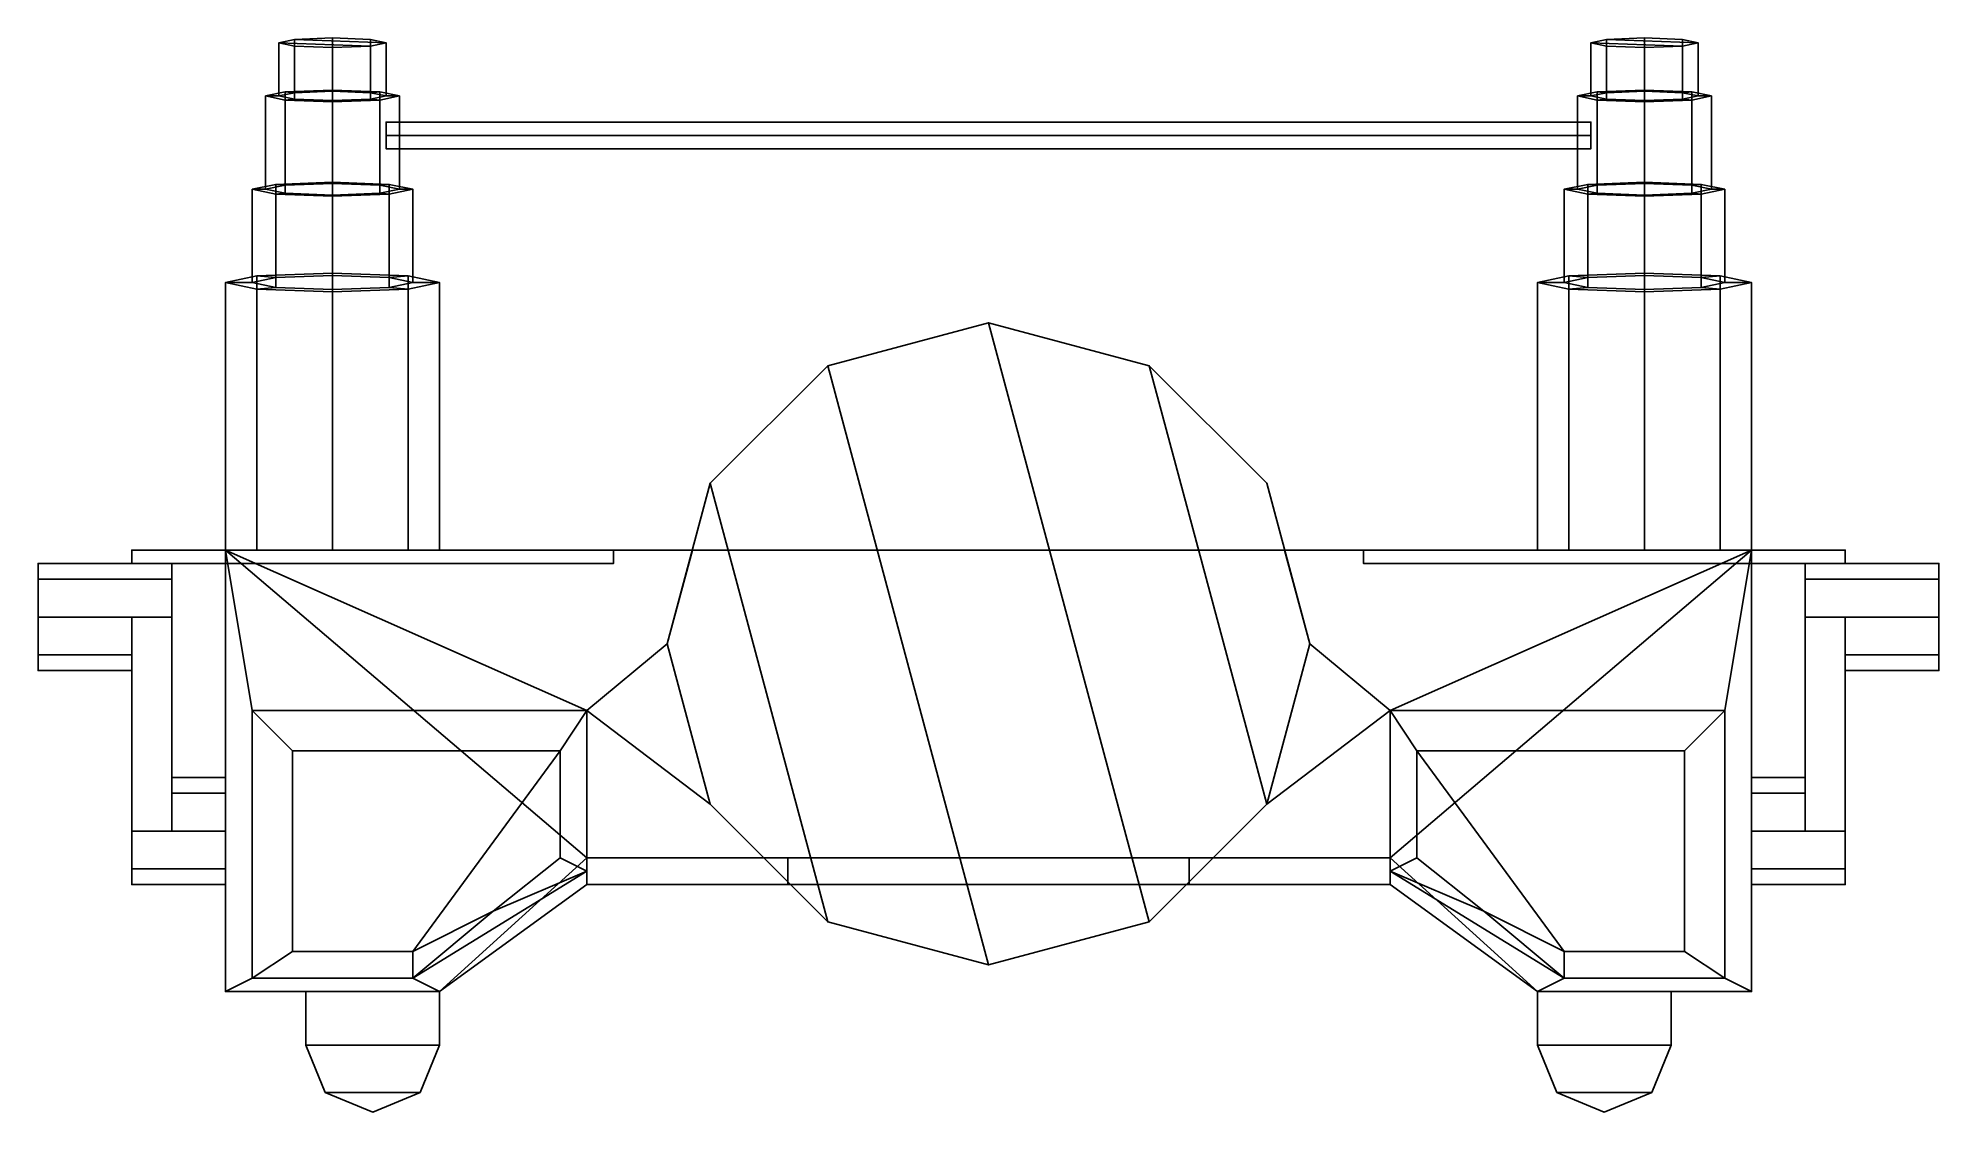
# Model space of a CAD drawing. Extents: x -0.71 to 0.71, y -0.38 to 0.42.
import ezdxf

# ---------------------------------------------------------------- set-up
doc = ezdxf.new("R2010")
doc.units = 0
doc.layers.get('0').update_dxf_attribs({"linetype": 'CONTINUOUS'})

msp = doc.modelspace()

# ---------------------------------------------------------------- linework, layer by layer
for points in [[(-0.53, 0.4193, 0.4257), (-0.5183, 0.4218, 0.3975), (-0.5183, 0.3819, 0.394), (-0.53, 0.3795, 0.4222)], [(-0.45, 0.4193, 0.4257), (-0.5183, 0.4218, 0.3975), (-0.53, 0.4193, 0.4257), (-0.4617, 0.4168, 0.4539)], [(-0.5183, 0.4168, 0.4539), (-0.53, 0.4193, 0.4257), (-0.53, 0.3795, 0.4222), (-0.5183, 0.377, 0.4504)], [(-0.4617, 0.4168, 0.4539), (-0.53, 0.4193, 0.4257), (-0.5183, 0.4168, 0.4539), (-0.49, 0.4158, 0.4655)], [(-0.5183, 0.4218, 0.3975), (-0.49, 0.4228, 0.3858), (-0.49, 0.383, 0.3824), (-0.5183, 0.3819, 0.394)], [(-0.4617, 0.4218, 0.3975), (-0.49, 0.4228, 0.3858), (-0.5183, 0.4218, 0.3975), (-0.45, 0.4193, 0.4257)], [(-0.49, 0.4158, 0.4655), (-0.5183, 0.4168, 0.4539), (-0.5183, 0.377, 0.4504), (-0.49, 0.376, 0.462)], [(-0.49, 0.4228, 0.3858), (-0.4617, 0.4218, 0.3975), (-0.4617, 0.3819, 0.394), (-0.49, 0.383, 0.3824)], [(-0.4617, 0.4168, 0.4539), (-0.49, 0.4158, 0.4655), (-0.49, 0.376, 0.462), (-0.4617, 0.377, 0.4504)], [(-0.4617, 0.4218, 0.3975), (-0.45, 0.4193, 0.4257), (-0.45, 0.3795, 0.4222), (-0.4617, 0.3819, 0.394)], [(-0.45, 0.4193, 0.4257), (-0.4617, 0.4168, 0.4539), (-0.4617, 0.377, 0.4504), (-0.45, 0.3795, 0.4222)], [(0.45, 0.4193, 0.4257), (0.4617, 0.4218, 0.3975), (0.4617, 0.3819, 0.394), (0.45, 0.3795, 0.4222)], [(0.53, 0.4193, 0.4257), (0.4617, 0.4218, 0.3975), (0.45, 0.4193, 0.4257), (0.5183, 0.4168, 0.4539)], [(0.4617, 0.4168, 0.4539), (0.45, 0.4193, 0.4257), (0.45, 0.3795, 0.4222), (0.4617, 0.377, 0.4504)], [(0.5183, 0.4168, 0.4539), (0.45, 0.4193, 0.4257), (0.4617, 0.4168, 0.4539), (0.49, 0.4158, 0.4655)], [(0.5183, 0.4218, 0.3975), (0.49, 0.4228, 0.3858), (0.4617, 0.4218, 0.3975), (0.53, 0.4193, 0.4257)], [(0.4617, 0.4218, 0.3975), (0.49, 0.4228, 0.3858), (0.49, 0.383, 0.3824), (0.4617, 0.3819, 0.394)], [(0.49, 0.4158, 0.4655), (0.4617, 0.4168, 0.4539), (0.4617, 0.377, 0.4504), (0.49, 0.376, 0.462)], [(0.49, 0.4228, 0.3858), (0.5183, 0.4218, 0.3975), (0.5183, 0.3819, 0.394), (0.49, 0.383, 0.3824)], [(0.5183, 0.4168, 0.4539), (0.49, 0.4158, 0.4655), (0.49, 0.376, 0.462), (0.5183, 0.377, 0.4504)], [(0.5183, 0.4218, 0.3975), (0.53, 0.4193, 0.4257), (0.53, 0.3795, 0.4222), (0.5183, 0.3819, 0.394)], [(0.53, 0.4193, 0.4257), (0.5183, 0.4168, 0.4539), (0.5183, 0.377, 0.4504), (0.53, 0.3795, 0.4222)], [(-0.5254, 0.3825, 0.387), (-0.49, 0.3838, 0.3724), (-0.49, 0.3141, 0.3663), (-0.5254, 0.3128, 0.3809)], [(-0.5183, 0.3819, 0.394), (-0.49, 0.383, 0.3824), (-0.49, 0.3838, 0.3724), (-0.5254, 0.3825, 0.387)], [(-0.49, 0.3838, 0.3724), (-0.4546, 0.3825, 0.387), (-0.4546, 0.3128, 0.3809), (-0.49, 0.3141, 0.3663)], [(-0.49, 0.383, 0.3824), (-0.4617, 0.3819, 0.394), (-0.4546, 0.3825, 0.387), (-0.49, 0.3838, 0.3724)], [(0.4546, 0.3825, 0.387), (0.49, 0.3838, 0.3724), (0.49, 0.3141, 0.3663), (0.4546, 0.3128, 0.3809)], [(0.4617, 0.3819, 0.394), (0.49, 0.383, 0.3824), (0.49, 0.3838, 0.3724), (0.4546, 0.3825, 0.387)], [(0.49, 0.3838, 0.3724), (0.5254, 0.3825, 0.387), (0.5254, 0.3128, 0.3809), (0.49, 0.3141, 0.3663)], [(0.49, 0.383, 0.3824), (0.5183, 0.3819, 0.394), (0.5254, 0.3825, 0.387), (0.49, 0.3838, 0.3724)], [(-0.54, 0.3795, 0.4222), (-0.5254, 0.3825, 0.387), (-0.5254, 0.3128, 0.3809), (-0.54, 0.3097, 0.4161)], [(-0.53, 0.3795, 0.4222), (-0.5183, 0.3819, 0.394), (-0.5254, 0.3825, 0.387), (-0.54, 0.3795, 0.4222)], [(-0.5254, 0.3764, 0.4574), (-0.54, 0.3795, 0.4222), (-0.54, 0.3097, 0.4161), (-0.5254, 0.3067, 0.4513)], [(-0.5183, 0.377, 0.4504), (-0.53, 0.3795, 0.4222), (-0.54, 0.3795, 0.4222), (-0.5254, 0.3764, 0.4574)], [(-0.49, 0.376, 0.462), (-0.5183, 0.377, 0.4504), (-0.5254, 0.3764, 0.4574), (-0.49, 0.3751, 0.472)], [(-0.49, 0.3751, 0.472), (-0.5254, 0.3764, 0.4574), (-0.5254, 0.3067, 0.4513), (-0.49, 0.3054, 0.4659)], [(-0.4617, 0.377, 0.4504), (-0.49, 0.376, 0.462), (-0.49, 0.3751, 0.472), (-0.4546, 0.3764, 0.4574)], [(-0.4546, 0.3764, 0.4574), (-0.49, 0.3751, 0.472), (-0.49, 0.3054, 0.4659), (-0.4546, 0.3067, 0.4513)], [(-0.4617, 0.3819, 0.394), (-0.45, 0.3795, 0.4222), (-0.44, 0.3795, 0.4222), (-0.4546, 0.3825, 0.387)], [(-0.45, 0.3795, 0.4222), (-0.4617, 0.377, 0.4504), (-0.4546, 0.3764, 0.4574), (-0.44, 0.3795, 0.4222)], [(-0.4546, 0.3825, 0.387), (-0.44, 0.3795, 0.4222), (-0.44, 0.3097, 0.4161), (-0.4546, 0.3128, 0.3809)], [(-0.44, 0.3795, 0.4222), (-0.4546, 0.3764, 0.4574), (-0.4546, 0.3067, 0.4513), (-0.44, 0.3097, 0.4161)], [(0.44, 0.3795, 0.4222), (0.4546, 0.3825, 0.387), (0.4546, 0.3128, 0.3809), (0.44, 0.3097, 0.4161)], [(0.45, 0.3795, 0.4222), (0.4617, 0.3819, 0.394), (0.4546, 0.3825, 0.387), (0.44, 0.3795, 0.4222)], [(0.4546, 0.3764, 0.4574), (0.44, 0.3795, 0.4222), (0.44, 0.3097, 0.4161), (0.4546, 0.3067, 0.4513)], [(0.4617, 0.377, 0.4504), (0.45, 0.3795, 0.4222), (0.44, 0.3795, 0.4222), (0.4546, 0.3764, 0.4574)], [(0.49, 0.376, 0.462), (0.4617, 0.377, 0.4504), (0.4546, 0.3764, 0.4574), (0.49, 0.3751, 0.472)], [(0.49, 0.3751, 0.472), (0.4546, 0.3764, 0.4574), (0.4546, 0.3067, 0.4513), (0.49, 0.3054, 0.4659)], [(0.5183, 0.377, 0.4504), (0.49, 0.376, 0.462), (0.49, 0.3751, 0.472), (0.5254, 0.3764, 0.4574)], [(0.5254, 0.3764, 0.4574), (0.49, 0.3751, 0.472), (0.49, 0.3054, 0.4659), (0.5254, 0.3067, 0.4513)], [(0.5183, 0.3819, 0.394), (0.53, 0.3795, 0.4222), (0.54, 0.3795, 0.4222), (0.5254, 0.3825, 0.387)], [(0.53, 0.3795, 0.4222), (0.5183, 0.377, 0.4504), (0.5254, 0.3764, 0.4574), (0.54, 0.3795, 0.4222)], [(0.5254, 0.3825, 0.387), (0.54, 0.3795, 0.4222), (0.54, 0.3097, 0.4161), (0.5254, 0.3128, 0.3809)], [(0.54, 0.3795, 0.4222), (0.5254, 0.3764, 0.4574), (0.5254, 0.3067, 0.4513), (0.54, 0.3097, 0.4161)], [(0.45, 0.35, 0.43), (0.45, 0.36, 0.42), (-0.45, 0.36, 0.42), (-0.45, 0.35, 0.43)], [(0.45, 0.36, 0.42), (0.45, 0.35, 0.41), (-0.45, 0.35, 0.41), (-0.45, 0.36, 0.42)], [(0.45, 0.34, 0.42), (0.45, 0.35, 0.43), (-0.45, 0.35, 0.43), (-0.45, 0.34, 0.42)], [(0.45, 0.35, 0.41), (0.45, 0.34, 0.42), (-0.45, 0.34, 0.42), (-0.45, 0.35, 0.41)], [(-0.55, 0.3097, 0.4161), (-0.5324, 0.3134, 0.3738), (-0.5324, 0.2437, 0.3677), (-0.55, 0.24, 0.41)], [(-0.54, 0.3097, 0.4161), (-0.5254, 0.3128, 0.3809), (-0.5324, 0.3134, 0.3738), (-0.55, 0.3097, 0.4161)], [(-0.5324, 0.3134, 0.3738), (-0.49, 0.315, 0.3563), (-0.49, 0.2452, 0.3502), (-0.5324, 0.2437, 0.3677)], [(-0.5254, 0.3128, 0.3809), (-0.49, 0.3141, 0.3663), (-0.49, 0.315, 0.3563), (-0.5324, 0.3134, 0.3738)], [(-0.49, 0.315, 0.3563), (-0.4476, 0.3134, 0.3738), (-0.4476, 0.2437, 0.3677), (-0.49, 0.2452, 0.3502)], [(-0.49, 0.3141, 0.3663), (-0.4546, 0.3128, 0.3809), (-0.4476, 0.3134, 0.3738), (-0.49, 0.315, 0.3563)], [(-0.4546, 0.3128, 0.3809), (-0.44, 0.3097, 0.4161), (-0.43, 0.3097, 0.4161), (-0.4476, 0.3134, 0.3738)], [(-0.4476, 0.3134, 0.3738), (-0.43, 0.3097, 0.4161), (-0.43, 0.24, 0.41), (-0.4476, 0.2437, 0.3677)], [(0.43, 0.3097, 0.4161), (0.4476, 0.3134, 0.3738), (0.4476, 0.2437, 0.3677), (0.43, 0.24, 0.41)], [(0.44, 0.3097, 0.4161), (0.4546, 0.3128, 0.3809), (0.4476, 0.3134, 0.3738), (0.43, 0.3097, 0.4161)], [(0.4476, 0.3134, 0.3738), (0.49, 0.315, 0.3563), (0.49, 0.2452, 0.3502), (0.4476, 0.2437, 0.3677)], [(0.4546, 0.3128, 0.3809), (0.49, 0.3141, 0.3663), (0.49, 0.315, 0.3563), (0.4476, 0.3134, 0.3738)], [(0.49, 0.315, 0.3563), (0.5324, 0.3134, 0.3738), (0.5324, 0.2437, 0.3677), (0.49, 0.2452, 0.3502)], [(0.49, 0.3141, 0.3663), (0.5254, 0.3128, 0.3809), (0.5324, 0.3134, 0.3738), (0.49, 0.315, 0.3563)], [(0.5254, 0.3128, 0.3809), (0.54, 0.3097, 0.4161), (0.55, 0.3097, 0.4161), (0.5324, 0.3134, 0.3738)], [(0.5324, 0.3134, 0.3738), (0.55, 0.3097, 0.4161), (0.55, 0.24, 0.41), (0.5324, 0.2437, 0.3677)], [(-0.5324, 0.306, 0.4584), (-0.55, 0.3097, 0.4161), (-0.55, 0.24, 0.41), (-0.5324, 0.2363, 0.4523)], [(-0.5254, 0.3067, 0.4513), (-0.54, 0.3097, 0.4161), (-0.55, 0.3097, 0.4161), (-0.5324, 0.306, 0.4584)], [(-0.49, 0.3054, 0.4659), (-0.5254, 0.3067, 0.4513), (-0.5324, 0.306, 0.4584), (-0.49, 0.3045, 0.4759)], [(-0.49, 0.3045, 0.4759), (-0.5324, 0.306, 0.4584), (-0.5324, 0.2363, 0.4523), (-0.49, 0.2348, 0.4698)], [(-0.4546, 0.3067, 0.4513), (-0.49, 0.3054, 0.4659), (-0.49, 0.3045, 0.4759), (-0.4476, 0.306, 0.4584)], [(-0.4476, 0.306, 0.4584), (-0.49, 0.3045, 0.4759), (-0.49, 0.2348, 0.4698), (-0.4476, 0.2363, 0.4523)], [(-0.44, 0.3097, 0.4161), (-0.4546, 0.3067, 0.4513), (-0.4476, 0.306, 0.4584), (-0.43, 0.3097, 0.4161)], [(-0.43, 0.3097, 0.4161), (-0.4476, 0.306, 0.4584), (-0.4476, 0.2363, 0.4523), (-0.43, 0.24, 0.41)], [(0.4476, 0.306, 0.4584), (0.43, 0.3097, 0.4161), (0.43, 0.24, 0.41), (0.4476, 0.2363, 0.4523)], [(0.4546, 0.3067, 0.4513), (0.44, 0.3097, 0.4161), (0.43, 0.3097, 0.4161), (0.4476, 0.306, 0.4584)], [(0.49, 0.3054, 0.4659), (0.4546, 0.3067, 0.4513), (0.4476, 0.306, 0.4584), (0.49, 0.3045, 0.4759)], [(0.49, 0.3045, 0.4759), (0.4476, 0.306, 0.4584), (0.4476, 0.2363, 0.4523), (0.49, 0.2348, 0.4698)], [(0.5254, 0.3067, 0.4513), (0.49, 0.3054, 0.4659), (0.49, 0.3045, 0.4759), (0.5324, 0.306, 0.4584)], [(0.5324, 0.306, 0.4584), (0.49, 0.3045, 0.4759), (0.49, 0.2348, 0.4698), (0.5324, 0.2363, 0.4523)], [(0.54, 0.3097, 0.4161), (0.5254, 0.3067, 0.4513), (0.5324, 0.306, 0.4584), (0.55, 0.3097, 0.4161)], [(0.55, 0.3097, 0.4161), (0.5324, 0.306, 0.4584), (0.5324, 0.2363, 0.4523), (0.55, 0.24, 0.41)], [(-0.57, 0.24, 0.41), (-0.5466, 0.2449, 0.3536), (-0.5466, 0.04, 0.3134), (-0.57, 0.04, 0.37)], [(-0.55, 0.24, 0.41), (-0.5324, 0.2437, 0.3677), (-0.5466, 0.2449, 0.3536), (-0.57, 0.24, 0.41)], [(-0.5466, 0.2449, 0.3536), (-0.49, 0.247, 0.3303), (-0.49, 0.04, 0.29), (-0.5466, 0.04, 0.3134)], [(-0.5324, 0.2437, 0.3677), (-0.49, 0.2452, 0.3502), (-0.49, 0.247, 0.3303), (-0.5466, 0.2449, 0.3536)], [(-0.49, 0.247, 0.3303), (-0.4334, 0.2449, 0.3536), (-0.4334, 0.04, 0.3134), (-0.49, 0.04, 0.29)], [(-0.49, 0.2452, 0.3502), (-0.4476, 0.2437, 0.3677), (-0.4334, 0.2449, 0.3536), (-0.49, 0.247, 0.3303)], [(-0.4476, 0.2437, 0.3677), (-0.43, 0.24, 0.41), (-0.41, 0.24, 0.41), (-0.4334, 0.2449, 0.3536)], [(-0.4334, 0.2449, 0.3536), (-0.41, 0.24, 0.41), (-0.41, 0.04, 0.37), (-0.4334, 0.04, 0.3134)], [(0.41, 0.24, 0.41), (0.4334, 0.2449, 0.3536), (0.4334, 0.04, 0.3134), (0.41, 0.04, 0.37)], [(0.43, 0.24, 0.41), (0.4476, 0.2437, 0.3677), (0.4334, 0.2449, 0.3536), (0.41, 0.24, 0.41)], [(0.4334, 0.2449, 0.3536), (0.49, 0.247, 0.3303), (0.49, 0.04, 0.29), (0.4334, 0.04, 0.3134)], [(0.4476, 0.2437, 0.3677), (0.49, 0.2452, 0.3502), (0.49, 0.247, 0.3303), (0.4334, 0.2449, 0.3536)], [(0.49, 0.247, 0.3303), (0.5466, 0.2449, 0.3536), (0.5466, 0.04, 0.3134), (0.49, 0.04, 0.29)], [(0.49, 0.2452, 0.3502), (0.5324, 0.2437, 0.3677), (0.5466, 0.2449, 0.3536), (0.49, 0.247, 0.3303)], [(0.5324, 0.2437, 0.3677), (0.55, 0.24, 0.41), (0.57, 0.24, 0.41), (0.5466, 0.2449, 0.3536)], [(0.5466, 0.2449, 0.3536), (0.57, 0.24, 0.41), (0.57, 0.04, 0.37), (0.5466, 0.04, 0.3134)], [(-0.5466, 0.2351, 0.4664), (-0.57, 0.24, 0.41), (-0.57, 0.04, 0.37), (-0.5466, 0.04, 0.4266)], [(-0.5324, 0.2363, 0.4523), (-0.55, 0.24, 0.41), (-0.57, 0.24, 0.41), (-0.5466, 0.2351, 0.4664)], [(-0.49, 0.2348, 0.4698), (-0.5324, 0.2363, 0.4523), (-0.5466, 0.2351, 0.4664), (-0.49, 0.233, 0.4897)], [(-0.49, 0.233, 0.4897), (-0.5466, 0.2351, 0.4664), (-0.5466, 0.04, 0.4266), (-0.49, 0.04, 0.45)], [(-0.4476, 0.2363, 0.4523), (-0.49, 0.2348, 0.4698), (-0.49, 0.233, 0.4897), (-0.4334, 0.2351, 0.4664)], [(-0.4334, 0.2351, 0.4664), (-0.49, 0.233, 0.4897), (-0.49, 0.04, 0.45), (-0.4334, 0.04, 0.4266)], [(-0.43, 0.24, 0.41), (-0.4476, 0.2363, 0.4523), (-0.4334, 0.2351, 0.4664), (-0.41, 0.24, 0.41)], [(-0.41, 0.24, 0.41), (-0.4334, 0.2351, 0.4664), (-0.4334, 0.04, 0.4266), (-0.41, 0.04, 0.37)], [(0.4334, 0.2351, 0.4664), (0.41, 0.24, 0.41), (0.41, 0.04, 0.37), (0.4334, 0.04, 0.4266)], [(0.4476, 0.2363, 0.4523), (0.43, 0.24, 0.41), (0.41, 0.24, 0.41), (0.4334, 0.2351, 0.4664)], [(0.49, 0.2348, 0.4698), (0.4476, 0.2363, 0.4523), (0.4334, 0.2351, 0.4664), (0.49, 0.233, 0.4897)], [(0.49, 0.233, 0.4897), (0.4334, 0.2351, 0.4664), (0.4334, 0.04, 0.4266), (0.49, 0.04, 0.45)], [(0.5324, 0.2363, 0.4523), (0.49, 0.2348, 0.4698), (0.49, 0.233, 0.4897), (0.5466, 0.2351, 0.4664)], [(0.5466, 0.2351, 0.4664), (0.49, 0.233, 0.4897), (0.49, 0.04, 0.45), (0.5466, 0.04, 0.4266)], [(0.55, 0.24, 0.41), (0.5324, 0.2363, 0.4523), (0.5466, 0.2351, 0.4664), (0.57, 0.24, 0.41)], [(0.57, 0.24, 0.41), (0.5466, 0.2351, 0.4664), (0.5466, 0.04, 0.4266), (0.57, 0.04, 0.37)], [(0, 0.21, 0.48), (-0.12, 0.1778, 0.48), (-0.12, 0.1778, 0.5), (0, 0.21, 0.5)], [(-0.12, 0.1778, 0.5), (0, -0.27, 0.5), (0.12, -0.2378, 0.5), (0, 0.21, 0.5)], [(0.12, 0.1778, 0.48), (0, 0.21, 0.48), (0, 0.21, 0.5), (0.12, 0.1778, 0.5)], [(0, 0.21, 0.5), (0.12, -0.2378, 0.5), (0.2078, -0.15, 0.5), (0.12, 0.1778, 0.5)], [(-0.12, 0.1778, 0.48), (-0.2078, 0.09, 0.48), (-0.2078, 0.09, 0.5), (-0.12, 0.1778, 0.5)], [(-0.2078, 0.09, 0.5), (-0.12, -0.2378, 0.5), (0, -0.27, 0.5), (-0.12, 0.1778, 0.5)], [(0.2078, 0.09, 0.48), (0.12, 0.1778, 0.48), (0.12, 0.1778, 0.5), (0.2078, 0.09, 0.5)], [(0.12, 0.1778, 0.5), (0.2078, -0.15, 0.5), (0.24, -0.03, 0.5), (0.2078, 0.09, 0.5)], [(-0.2078, 0.09, 0.48), (-0.24, -0.03, 0.48), (-0.24, -0.03, 0.5), (-0.2078, 0.09, 0.5)], [(-0.24, -0.03, 0.5), (-0.2078, -0.15, 0.5), (-0.12, -0.2378, 0.5), (-0.2078, 0.09, 0.5)], [(0.24, -0.03, 0.48), (0.2078, 0.09, 0.48), (0.2078, 0.09, 0.5), (0.24, -0.03, 0.5)], [(-0.61, 0.0183, 0.5183), (-0.61, 0.03, 0.49), (-0.71, 0.03, 0.49), (-0.71, 0.0183, 0.5183)], [(-0.61, 0.03, 0.49), (-0.61, 0.0183, 0.4617), (-0.71, 0.0183, 0.4617), (-0.71, 0.03, 0.49)], [(-0.28, 0.04, 0.55), (-0.28, 0.04, 0.48), (-0.64, 0.04, 0.48), (-0.64, 0.04, 0.55)], [(-0.64, 0.04, 0.48), (-0.64, 0.03, 0.48), (-0.64, 0.03, 0.55), (-0.64, 0.04, 0.55)], [(-0.64, 0.04, 0.55), (-0.64, 0.03, 0.55), (-0.28, 0.03, 0.55), (-0.28, 0.04, 0.55)], [(-0.64, 0.03, 0.55), (-0.64, 0.03, 0.48), (-0.28, 0.03, 0.48), (-0.28, 0.03, 0.55)], [(-0.61, 0.0183, 0.4617), (-0.61, 0.03, 0.49), (-0.61, 0.0183, 0.5183), (-0.61, -0.01, 0.53)], [(0.3, -0.19, 0.28), (-0.3, -0.19, 0.28), (-0.57, 0.04, 0.28), (0.57, 0.04, 0.28)], [(0.57, 0.04, 0.28), (-0.57, 0.04, 0.28), (-0.57, 0.04, 0.48), (0.57, 0.04, 0.48)], [(-0.3, -0.19, 0.28), (-0.41, -0.29, 0.28), (-0.57, -0.29, 0.28), (-0.57, 0.04, 0.28)], [(-0.57, 0.04, 0.28), (-0.57, -0.29, 0.28), (-0.57, -0.29, 0.48), (-0.57, 0.04, 0.48)], [(-0.57, -0.29, 0.48), (-0.55, -0.28, 0.48), (-0.55, -0.08, 0.48), (-0.57, 0.04, 0.48)], [(-0.57, 0.04, 0.48), (-0.55, -0.08, 0.48), (-0.3, -0.08, 0.48), (-0.57, 0.04, 0.48)], [(-0.57, 0.04, 0.48), (-0.3, -0.08, 0.48), (-0.24, -0.03, 0.48), (-0.2212, 0.04, 0.48)], [(-0.28, 0.03, 0.55), (-0.28, 0.03, 0.48), (-0.28, 0.04, 0.48), (-0.28, 0.04, 0.55)], [(0.3, -0.08, 0.48), (0.57, 0.04, 0.48), (0.2212, 0.04, 0.48), (0.24, -0.03, 0.48)], [(0.28, 0.04, 0.48), (0.28, 0.03, 0.48), (0.28, 0.03, 0.55), (0.28, 0.04, 0.55)], [(0.64, 0.04, 0.55), (0.64, 0.04, 0.48), (0.28, 0.04, 0.48), (0.28, 0.04, 0.55)], [(0.28, 0.04, 0.55), (0.28, 0.03, 0.55), (0.64, 0.03, 0.55), (0.64, 0.04, 0.55)], [(0.28, 0.03, 0.55), (0.28, 0.03, 0.48), (0.64, 0.03, 0.48), (0.64, 0.03, 0.55)], [(0.57, -0.29, 0.28), (0.41, -0.29, 0.28), (0.3, -0.19, 0.28), (0.57, 0.04, 0.28)], [(0.57, 0.04, 0.48), (0.3, -0.08, 0.48), (0.55, -0.08, 0.48), (0.57, 0.04, 0.48)], [(0.55, -0.08, 0.48), (0.55, -0.28, 0.48), (0.57, -0.29, 0.48), (0.57, 0.04, 0.48)], [(0.57, 0.04, 0.48), (0.57, -0.29, 0.48), (0.57, -0.29, 0.28), (0.57, 0.04, 0.28)], [(0.61, 0.0183, 0.4617), (0.61, 0.03, 0.49), (0.71, 0.03, 0.49), (0.71, 0.0183, 0.4617)], [(0.61, 0.03, 0.49), (0.61, 0.0183, 0.5183), (0.71, 0.0183, 0.5183), (0.71, 0.03, 0.49)], [(0.61, 0.0183, 0.4617), (0.61, -0.01, 0.53), (0.61, 0.0183, 0.5183), (0.61, 0.03, 0.49)], [(0.64, 0.03, 0.55), (0.64, 0.03, 0.48), (0.64, 0.04, 0.48), (0.64, 0.04, 0.55)], [(-0.61, -0.01, 0.53), (-0.61, 0.0183, 0.5183), (-0.71, 0.0183, 0.5183), (-0.71, -0.01, 0.53)], [(-0.61, 0.0183, 0.4617), (-0.61, -0.01, 0.45), (-0.71, -0.01, 0.45), (-0.71, 0.0183, 0.4617)], [(-0.61, -0.01, 0.45), (-0.61, 0.0183, 0.4617), (-0.61, -0.01, 0.53), (-0.61, -0.17, 0.47)], [(0.61, -0.01, 0.45), (0.61, 0.0183, 0.4617), (0.71, 0.0183, 0.4617), (0.71, -0.01, 0.45)], [(0.61, 0.0183, 0.5183), (0.61, -0.01, 0.53), (0.71, -0.01, 0.53), (0.71, 0.0183, 0.5183)], [(0.61, -0.01, 0.45), (0.61, -0.1417, 0.4583), (0.61, -0.01, 0.53), (0.61, 0.0183, 0.4617)], [(-0.64, -0.0383, 0.5183), (-0.64, -0.01, 0.53), (-0.71, -0.01, 0.53), (-0.71, -0.0383, 0.5183)], [(-0.64, -0.01, 0.45), (-0.64, -0.0383, 0.4617), (-0.71, -0.0383, 0.4617), (-0.71, -0.01, 0.45)], [(-0.64, -0.01, 0.45), (-0.64, -0.17, 0.39), (-0.64, -0.1983, 0.4583), (-0.64, -0.17, 0.47)], [(-0.64, -0.0383, 0.4617), (-0.64, -0.01, 0.45), (-0.64, -0.17, 0.47)], [(-0.64, -0.01, 0.53), (-0.64, -0.0383, 0.5183), (-0.64, -0.17, 0.47)], [(-0.61, -0.17, 0.47), (-0.61, -0.01, 0.53), (-0.64, -0.01, 0.53), (-0.64, -0.17, 0.47)], [(-0.61, -0.01, 0.45), (-0.61, -0.17, 0.39), (-0.64, -0.17, 0.39), (-0.64, -0.01, 0.45)], [(-0.61, -0.17, 0.47), (-0.61, -0.1417, 0.4583), (-0.61, -0.01, 0.45)], [(-0.61, -0.1417, 0.4583), (-0.61, -0.13, 0.43), (-0.61, -0.01, 0.45)], [(-0.61, -0.13, 0.43), (-0.61, -0.1417, 0.4017), (-0.61, -0.01, 0.45)], [(-0.61, -0.1417, 0.4017), (-0.61, -0.17, 0.39), (-0.61, -0.01, 0.45)], [(0.61, -0.01, 0.53), (0.61, -0.17, 0.47), (0.64, -0.17, 0.47), (0.64, -0.01, 0.53)], [(0.61, -0.17, 0.39), (0.61, -0.01, 0.45), (0.64, -0.01, 0.45), (0.64, -0.17, 0.39)], [(0.61, -0.1417, 0.4583), (0.61, -0.1417, 0.4583), (0.61, -0.17, 0.47), (0.61, -0.01, 0.53)], [(0.61, -0.1417, 0.4017), (0.61, -0.1417, 0.4017), (0.61, -0.01, 0.45), (0.61, -0.17, 0.39)], [(0.61, -0.13, 0.43), (0.61, -0.13, 0.43), (0.61, -0.01, 0.45), (0.61, -0.1417, 0.4017)], [(0.61, -0.1417, 0.4583), (0.61, -0.1417, 0.4583), (0.61, -0.01, 0.45), (0.61, -0.13, 0.43)], [(0.64, -0.0383, 0.4617), (0.64, -0.01, 0.45), (0.71, -0.01, 0.45), (0.71, -0.0383, 0.4617)], [(0.64, -0.01, 0.53), (0.64, -0.0383, 0.5183), (0.71, -0.0383, 0.5183), (0.71, -0.01, 0.53)], [(0.64, -0.01, 0.53), (0.64, -0.17, 0.47), (0.64, -0.0383, 0.5183)], [(0.64, -0.17, 0.39), (0.64, -0.17, 0.39), (0.64, -0.01, 0.45), (0.64, -0.0383, 0.4617)], [(-0.64, -0.05, 0.49), (-0.64, -0.0383, 0.5183), (-0.71, -0.0383, 0.5183), (-0.71, -0.05, 0.49)], [(-0.64, -0.0383, 0.4617), (-0.64, -0.05, 0.49), (-0.71, -0.05, 0.49), (-0.71, -0.0383, 0.4617)], [(-0.64, -0.05, 0.49), (-0.64, -0.0383, 0.4617), (-0.64, -0.17, 0.47)], [(-0.64, -0.0383, 0.5183), (-0.64, -0.05, 0.49), (-0.64, -0.17, 0.47)], [(-0.24, -0.03, 0.48), (-0.3, -0.08, 0.48), (-0.3, -0.08, 0.48), (-0.2078, -0.15, 0.48)], [(-0.24, -0.03, 0.48), (-0.2078, -0.15, 0.48), (-0.2078, -0.15, 0.5), (-0.24, -0.03, 0.5)], [(0.2078, -0.15, 0.48), (0.24, -0.03, 0.48), (0.24, -0.03, 0.5), (0.2078, -0.15, 0.5)], [(0.3, -0.08, 0.48), (0.3, -0.08, 0.48), (0.24, -0.03, 0.48), (0.2078, -0.15, 0.48)], [(0.64, -0.05, 0.49), (0.64, -0.0383, 0.4617), (0.71, -0.0383, 0.4617), (0.71, -0.05, 0.49)], [(0.64, -0.0383, 0.5183), (0.64, -0.05, 0.49), (0.71, -0.05, 0.49), (0.71, -0.0383, 0.5183)], [(0.64, -0.0383, 0.5183), (0.64, -0.17, 0.47), (0.64, -0.05, 0.49)], [(0.64, -0.17, 0.39), (0.64, -0.17, 0.39), (0.64, -0.0383, 0.4617), (0.64, -0.05, 0.49)], [(0.64, -0.1983, 0.4583), (0.64, -0.17, 0.39), (0.64, -0.05, 0.49), (0.64, -0.17, 0.47)], [(-0.55, -0.08, 0.48), (-0.52, -0.11, 0.5), (-0.32, -0.11, 0.5), (-0.3, -0.08, 0.48)], [(-0.55, -0.28, 0.48), (-0.52, -0.26, 0.5), (-0.52, -0.11, 0.5), (-0.55, -0.08, 0.48)], [(-0.3, -0.08, 0.48), (-0.32, -0.11, 0.5), (-0.32, -0.19, 0.5), (-0.3, -0.2, 0.48)], [(-0.2078, -0.15, 0.48), (-0.3, -0.08, 0.48), (-0.3, -0.19, 0.48), (-0.1678, -0.19, 0.48)], [(0.2078, -0.15, 0.48), (0.1678, -0.19, 0.48), (0.3, -0.19, 0.48), (0.3, -0.08, 0.48)], [(0.3, -0.08, 0.48), (0.32, -0.11, 0.5), (0.52, -0.11, 0.5), (0.55, -0.08, 0.48)], [(0.3, -0.08, 0.48), (0.3, -0.2, 0.48), (0.32, -0.19, 0.5), (0.32, -0.11, 0.5)], [(0.52, -0.11, 0.5), (0.52, -0.26, 0.5), (0.55, -0.28, 0.48), (0.55, -0.08, 0.48)], [(-0.43, -0.26, 0.5), (-0.32, -0.11, 0.5), (-0.52, -0.11, 0.5), (-0.52, -0.26, 0.5)], [(-0.37, -0.23, 0.5), (-0.32, -0.19, 0.5), (-0.32, -0.11, 0.5), (-0.43, -0.26, 0.5)], [(0.32, -0.11, 0.5), (0.43, -0.26, 0.5), (0.52, -0.26, 0.5), (0.52, -0.11, 0.5)], [(0.32, -0.19, 0.5), (0.37, -0.23, 0.5), (0.43, -0.26, 0.5), (0.32, -0.11, 0.5)], [(-0.57, -0.1417, 0.4583), (-0.57, -0.13, 0.43), (-0.61, -0.13, 0.43), (-0.61, -0.1417, 0.4583)], [(-0.57, -0.13, 0.43), (-0.57, -0.1417, 0.4017), (-0.61, -0.1417, 0.4017), (-0.61, -0.13, 0.43)], [(-0.57, -0.17, 0.47), (-0.57, -0.1417, 0.4583), (-0.61, -0.1417, 0.4583), (-0.61, -0.17, 0.47)], [(-0.57, -0.1417, 0.4017), (-0.57, -0.17, 0.39), (-0.61, -0.17, 0.39), (-0.61, -0.1417, 0.4017)], [(0.57, -0.1417, 0.4017), (0.57, -0.13, 0.43), (0.61, -0.13, 0.43), (0.61, -0.1417, 0.4017)], [(0.57, -0.13, 0.43), (0.57, -0.1417, 0.4583), (0.61, -0.1417, 0.4583), (0.61, -0.13, 0.43)], [(0.57, -0.17, 0.39), (0.57, -0.1417, 0.4017), (0.61, -0.1417, 0.4017), (0.61, -0.17, 0.39)], [(0.57, -0.1417, 0.4583), (0.57, -0.17, 0.47), (0.61, -0.17, 0.47), (0.61, -0.1417, 0.4583)], [(-0.2078, -0.15, 0.48), (-0.12, -0.2378, 0.48), (-0.12, -0.2378, 0.5), (-0.2078, -0.15, 0.5)], [(0.12, -0.2378, 0.48), (0.2078, -0.15, 0.48), (0.2078, -0.15, 0.5), (0.12, -0.2378, 0.5)], [(-0.57, -0.1983, 0.4583), (-0.57, -0.17, 0.47), (-0.64, -0.17, 0.47), (-0.64, -0.1983, 0.4583)], [(-0.57, -0.17, 0.39), (-0.57, -0.1983, 0.4017), (-0.64, -0.1983, 0.4017), (-0.64, -0.17, 0.39)], [(-0.64, -0.17, 0.39), (-0.64, -0.1983, 0.4017), (-0.64, -0.21, 0.43), (-0.64, -0.1983, 0.4583)], [(0.57, -0.1983, 0.4017), (0.57, -0.17, 0.39), (0.64, -0.17, 0.39), (0.64, -0.1983, 0.4017)], [(0.57, -0.17, 0.47), (0.57, -0.1983, 0.4583), (0.64, -0.1983, 0.4583), (0.64, -0.17, 0.47)], [(0.64, -0.21, 0.43), (0.64, -0.1983, 0.4017), (0.64, -0.17, 0.39), (0.64, -0.1983, 0.4583)], [(-0.57, -0.21, 0.43), (-0.57, -0.1983, 0.4583), (-0.64, -0.1983, 0.4583), (-0.64, -0.21, 0.43)], [(-0.57, -0.1983, 0.4017), (-0.57, -0.21, 0.43), (-0.64, -0.21, 0.43), (-0.64, -0.1983, 0.4017)], [(-0.3, -0.19, 0.28), (-0.3, -0.21, 0.28), (-0.41, -0.29, 0.28), (-0.3, -0.19, 0.28)], [(-0.37, -0.23, 0.5), (-0.3, -0.2, 0.48), (-0.32, -0.19, 0.5), (-0.37, -0.23, 0.5)], [(-0.15, -0.21, 0.3), (-0.3, -0.21, 0.3), (-0.3, -0.19, 0.28), (-0.15, -0.19, 0.28)], [(-0.3, -0.19, 0.48), (-0.3, -0.21, 0.46), (-0.15, -0.21, 0.46), (-0.15, -0.19, 0.48)], [(-0.3, -0.21, 0.3), (-0.3, -0.21, 0.28), (-0.3, -0.19, 0.28), (-0.3, -0.21, 0.3)], [(-0.3, -0.21, 0.48), (-0.3, -0.21, 0.46), (-0.3, -0.19, 0.48), (-0.3, -0.21, 0.48)], [(0.15, -0.21, 0.28), (-0.15, -0.21, 0.28), (-0.15, -0.19, 0.28), (0.15, -0.19, 0.28)], [(-0.15, -0.19, 0.48), (-0.15, -0.21, 0.48), (0.15, -0.21, 0.48), (0.15, -0.19, 0.48)], [(0.3, -0.21, 0.3), (0.15, -0.21, 0.3), (0.15, -0.19, 0.28), (0.3, -0.19, 0.28)], [(0.15, -0.19, 0.48), (0.15, -0.21, 0.46), (0.3, -0.21, 0.46), (0.3, -0.19, 0.48)], [(0.15, -0.21, 0.3), (0.15, -0.21, 0.28), (0.15, -0.21, 0.28), (0.15, -0.19, 0.28)], [(0.15, -0.21, 0.48), (0.15, -0.21, 0.46), (0.15, -0.21, 0.46), (0.15, -0.19, 0.48)], [(0.3, -0.21, 0.28), (0.3, -0.21, 0.3), (0.3, -0.19, 0.28), (0.3, -0.21, 0.28)], [(0.3, -0.21, 0.46), (0.3, -0.21, 0.48), (0.3, -0.19, 0.48), (0.3, -0.21, 0.46)], [(0.37, -0.23, 0.5), (0.32, -0.19, 0.5), (0.3, -0.2, 0.48)], [(0.57, -0.21, 0.43), (0.57, -0.1983, 0.4017), (0.64, -0.1983, 0.4017), (0.64, -0.21, 0.43)], [(0.57, -0.1983, 0.4583), (0.57, -0.21, 0.43), (0.64, -0.21, 0.43), (0.64, -0.1983, 0.4583)], [(-0.43, -0.28, 0.48), (-0.3, -0.2, 0.48), (-0.37, -0.23, 0.5), (-0.43, -0.28, 0.48)], [(-0.3, -0.21, 0.48), (-0.3, -0.2, 0.48), (-0.43, -0.28, 0.48), (-0.41, -0.29, 0.48)], [(-0.41, -0.29, 0.28), (-0.3, -0.21, 0.28), (-0.3, -0.21, 0.48), (-0.41, -0.29, 0.48)], [(-0.15, -0.21, 0.46), (-0.3, -0.21, 0.46), (-0.3, -0.21, 0.3), (-0.15, -0.21, 0.3)], [(0.15, -0.21, 0.48), (-0.15, -0.21, 0.48), (-0.15, -0.21, 0.28), (0.15, -0.21, 0.28)], [(0.3, -0.21, 0.46), (0.15, -0.21, 0.46), (0.15, -0.21, 0.3), (0.3, -0.21, 0.3)], [(0.43, -0.28, 0.48), (0.37, -0.23, 0.5), (0.3, -0.2, 0.48)], [(0.43, -0.28, 0.48), (0.3, -0.2, 0.48), (0.3, -0.21, 0.48), (0.41, -0.29, 0.48)], [(0.41, -0.29, 0.48), (0.3, -0.21, 0.48), (0.3, -0.21, 0.28), (0.41, -0.29, 0.28)], [(-0.43, -0.28, 0.48), (-0.37, -0.23, 0.5), (-0.43, -0.26, 0.5), (-0.43, -0.28, 0.48)], [(-0.12, -0.2378, 0.48), (0, -0.27, 0.48), (0, -0.27, 0.5), (-0.12, -0.2378, 0.5)], [(0, -0.27, 0.48), (0.12, -0.2378, 0.48), (0.12, -0.2378, 0.5), (0, -0.27, 0.5)], [(0.43, -0.26, 0.5), (0.37, -0.23, 0.5), (0.43, -0.28, 0.48)], [(-0.43, -0.28, 0.48), (-0.43, -0.26, 0.5), (-0.52, -0.26, 0.5), (-0.55, -0.28, 0.48)], [(0.52, -0.26, 0.5), (0.43, -0.26, 0.5), (0.43, -0.28, 0.48), (0.55, -0.28, 0.48)], [(-0.41, -0.29, 0.48), (-0.43, -0.28, 0.48), (-0.55, -0.28, 0.48), (-0.57, -0.29, 0.48)], [(0.55, -0.28, 0.48), (0.43, -0.28, 0.48), (0.41, -0.29, 0.48), (0.57, -0.29, 0.48)], [(-0.51, -0.29, 0.43), (-0.57, -0.29, 0.48), (-0.57, -0.29, 0.28), (-0.51, -0.29, 0.34)], [(-0.57, -0.29, 0.48), (-0.51, -0.29, 0.43), (-0.41, -0.29, 0.43), (-0.41, -0.29, 0.48)], [(-0.41, -0.29, 0.34), (-0.51, -0.29, 0.34), (-0.57, -0.29, 0.28), (-0.41, -0.29, 0.28)], [(-0.51, -0.29, 0.43), (-0.51, -0.33, 0.43), (-0.41, -0.33, 0.43), (-0.41, -0.29, 0.43)], [(-0.51, -0.33, 0.43), (-0.51, -0.29, 0.43), (-0.51, -0.29, 0.34), (-0.51, -0.33, 0.34)], [(-0.41, -0.29, 0.43), (-0.41, -0.33, 0.43), (-0.41, -0.33, 0.34), (-0.41, -0.29, 0.34)], [(0.41, -0.33, 0.43), (0.41, -0.29, 0.43), (0.41, -0.29, 0.34), (0.41, -0.33, 0.34)], [(0.57, -0.29, 0.48), (0.41, -0.29, 0.48), (0.41, -0.29, 0.43), (0.51, -0.29, 0.43)], [(0.51, -0.29, 0.34), (0.41, -0.29, 0.34), (0.41, -0.29, 0.28), (0.57, -0.29, 0.28)], [(0.41, -0.29, 0.43), (0.41, -0.33, 0.43), (0.51, -0.33, 0.43), (0.51, -0.29, 0.43)], [(0.57, -0.29, 0.48), (0.51, -0.29, 0.43), (0.51, -0.29, 0.34), (0.57, -0.29, 0.28)], [(0.51, -0.29, 0.43), (0.51, -0.33, 0.43), (0.51, -0.33, 0.34), (0.51, -0.29, 0.34)], [(-0.51, -0.33, 0.43), (-0.4954, -0.3654, 0.43), (-0.4246, -0.3654, 0.43), (-0.41, -0.33, 0.43)], [(-0.51, -0.33, 0.34), (-0.4954, -0.3654, 0.34), (-0.4954, -0.3654, 0.43), (-0.51, -0.33, 0.43)], [(-0.4246, -0.3654, 0.34), (-0.41, -0.33, 0.34), (-0.41, -0.33, 0.43), (-0.4246, -0.3654, 0.43)], [(0.41, -0.33, 0.34), (0.4246, -0.3654, 0.34), (0.4246, -0.3654, 0.43), (0.41, -0.33, 0.43)], [(0.41, -0.33, 0.43), (0.4246, -0.3654, 0.43), (0.4954, -0.3654, 0.43), (0.51, -0.33, 0.43)], [(0.4954, -0.3654, 0.34), (0.51, -0.33, 0.34), (0.51, -0.33, 0.43), (0.4954, -0.3654, 0.43)], [(-0.4954, -0.3654, 0.43), (-0.46, -0.38, 0.43), (-0.46, -0.38, 0.43), (-0.4246, -0.3654, 0.43)], [(-0.4954, -0.3654, 0.34), (-0.46, -0.38, 0.34), (-0.46, -0.38, 0.43), (-0.4954, -0.3654, 0.43)], [(-0.46, -0.38, 0.34), (-0.4246, -0.3654, 0.34), (-0.4246, -0.3654, 0.43), (-0.46, -0.38, 0.43)], [(0.4246, -0.3654, 0.34), (0.46, -0.38, 0.34), (0.46, -0.38, 0.43), (0.4246, -0.3654, 0.43)], [(0.4246, -0.3654, 0.43), (0.46, -0.38, 0.43), (0.46, -0.38, 0.43), (0.4954, -0.3654, 0.43)], [(0.46, -0.38, 0.34), (0.4954, -0.3654, 0.34), (0.4954, -0.3654, 0.43), (0.46, -0.38, 0.43)]]:
    msp.add_3dface(points)

doc.saveas('drawing.dxf')
